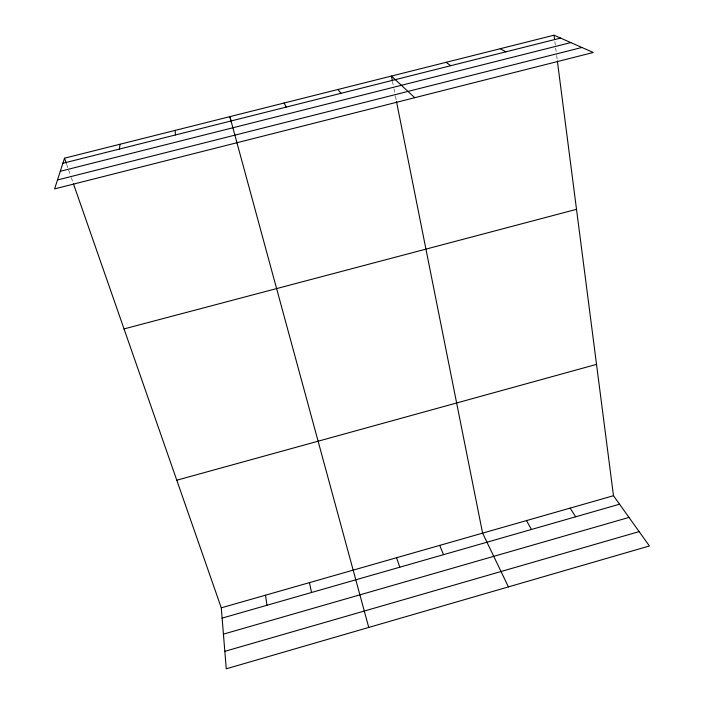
<?xml version="1.0" encoding="UTF-8"?>
<svg xmlns="http://www.w3.org/2000/svg" width="704" height="704" viewBox="0 0 704 704"><rect width="100%" height="100%" fill="white"/><g stroke="black" fill="none" stroke-linecap="round" stroke-linejoin="round"><path stroke-width="0.53" stroke-dasharray="3.52 2.64" d="M66.669 164.358L70.963 176.678M71.324 177.707L73.11 182.846M392.471 81.382L393.738 87.762M393.95 88.827L395.226 95.216M395.437 96.281L396.502 101.596M554.858 41.624L555.553 46.966M555.694 48.039L556.521 54.463M556.662 55.528L557.207 59.814"/><path stroke-width="1.06" d="M119.372 149.072L120.058 144.241M64.522 158.189L54.595 188.901L593.296 52.483L554.03 35.2L64.522 158.189L66.308 163.328M224.831 651.341L639.135 531.608M223.423 634.128L628.989 517.422M221.276 607.834L613.483 495.722L649.405 545.97L226.266 668.8L221.276 607.834L73.471 183.867M222.121 618.121L619.555 504.214M176.783 480.207L596.526 364.382M124.036 328.918L576.514 209.326M62.876 163.284L560.56 38.078M60.289 171.283L570.803 42.583M57.473 179.978L581.918 47.476M500.245 48.717L505.912 51.823M446.037 62.33L450.815 65.683M414.744 97.698L391.406 76.058L392.251 80.318M337.964 89.487L340.965 93.324M570.126 508.112L575.634 516.798M526.504 520.582L531.441 529.47M284.117 103.013L286.211 107.096M508.411 586.898L482.601 533.139L396.502 101.596M439.718 545.389L443.511 554.664M396.572 557.726L399.784 567.195M236.966 142.718L229.856 116.653L231.29 121.942M236.755 142.041L368.755 627.44M309.47 582.622L311.511 592.495M265.514 595.188L266.957 605.264M554.03 35.2L554.585 39.477M557.348 60.878L613.483 495.722M175.173 130.39L175.419 134.966"/></g></svg>
